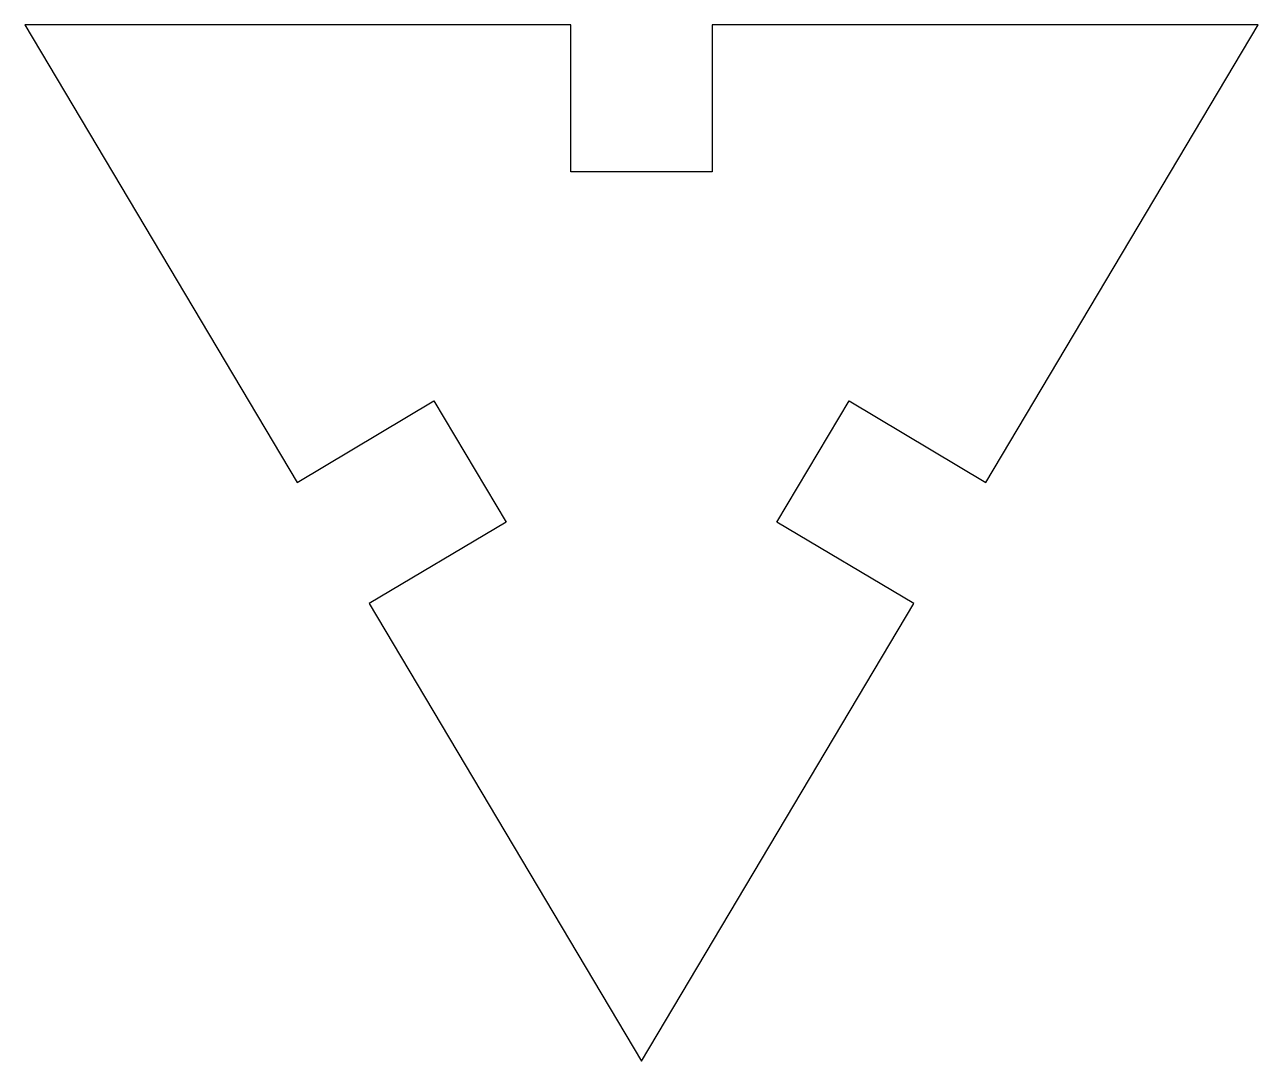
# Model space of a CAD drawing. Header units: millimetres. Extents: x -14.1 to 14.1, y -16 to 7.6.
import ezdxf

# ---------------------------------------------------------------- set-up
doc = ezdxf.new("R2010")
doc.units = ezdxf.units.MM
doc.layers.add('PERIMETER', color=5, linetype='CONTINUOUS')

msp = doc.modelspace()

# ---------------------------------------------------------------- linework, layer by layer
at = {"layer": 'PERIMETER'}
msp.add_lwpolyline([(-4.738, -0.947), (-3.09, -3.714), (-6.218, -5.576), (0, -16.02), (6.218, -5.576), (3.09, -3.714), (4.738, -0.947), (7.865, -2.809), (14.083, 7.635), (1.61, 7.635), (1.61, 4.275), (-1.61, 4.275), (-1.61, 7.635), (-14.083, 7.635), (-7.865, -2.809)], close=True, dxfattribs=at)

doc.saveas('drawing.dxf')
